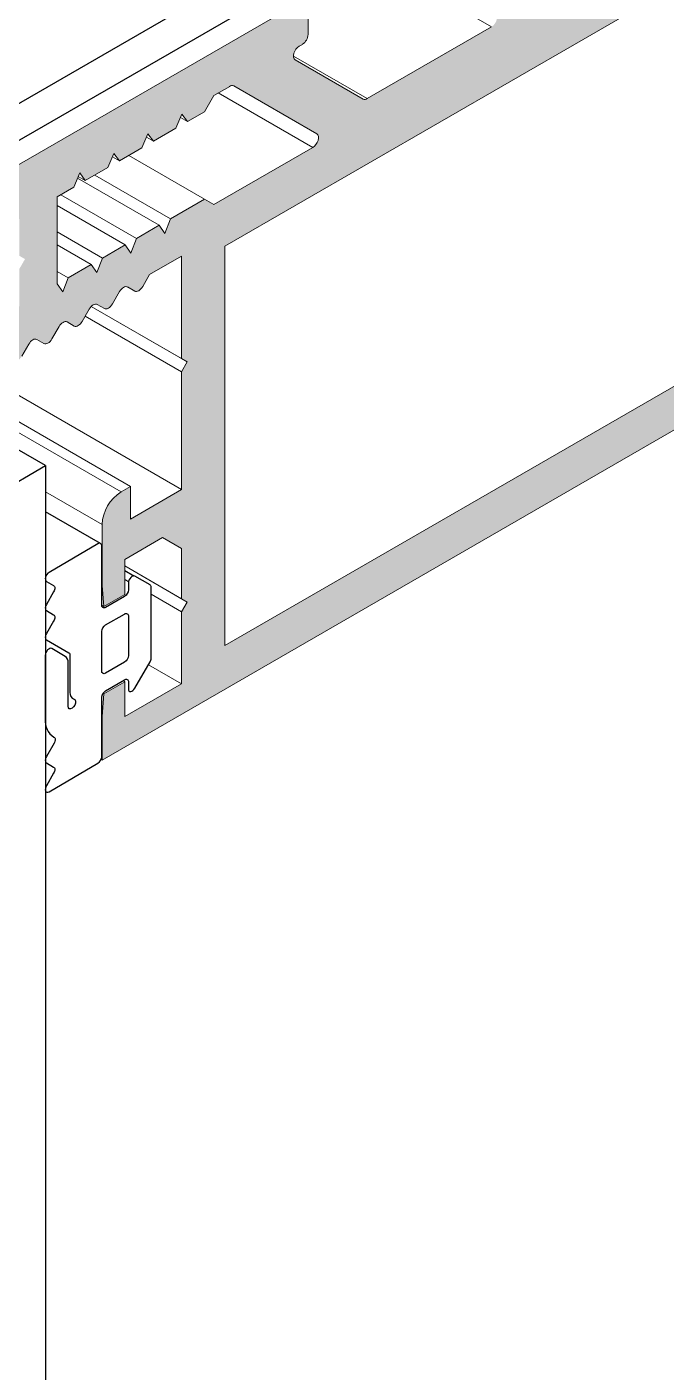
# Model space of a CAD drawing. Header units: millimetres. Extents: x 12 to 3612, y 18 to 315.
# Drawn here: x 404.16 to 417.56, y 69.78 to 97.97 of the extents above; entities that cross this region are included whole.
import ezdxf

# ---------------------------------------------------------------- set-up
doc = ezdxf.new("R2010")
doc.units = ezdxf.units.MM
doc.linetypes.add('SLD-Katı', pattern=[0])
doc.layers.add('Aksesuar', color=7, linetype='Continuous')

# ---------------------------------------------------------------- blocks, each defined once
blk = doc.blocks.new('MN50ICV_F.G.')
h = blk.add_hatch(color=253)
h.paths.add_polyline_path([(-56.73, 383.815), (-14.748, 408.05), (-14.748, 418.341), (-47.462, 399.455, -0.689991), (-47.581, 399.524), (-47.581, 400.415, -0.080528), (-47.581, 400.439), (-47.581, 402.588), (-49.125, 401.696, 0.243685), (-49.244, 401.491), (-49.244, 400.85, 0.690003), (-49.125, 400.782), (-48.571, 401.102, -0.689911), (-48.452, 401.033), (-48.452, 399.387, -0.243738), (-48.571, 399.181), (-51.175, 397.677, -0.267451), (-51.259, 397.669), (-52.685, 398.492), (-52.706, 398.513), (-52.718, 398.544), (-52.719, 398.583), (-52.711, 398.627), (-52.693, 398.672), (-52.667, 398.714), (-52.636, 398.749), (-52.601, 398.775), (-52.532, 398.815, 0.243738), (-52.413, 399.021), (-52.413, 399.661, 0.689868), (-52.532, 399.73), (-59.152, 395.908, 0.127991), (-59.236, 395.82), (-59.76, 394.911, -0.128103), (-59.844, 394.822), (-60.175, 394.631, -0.689991), (-60.294, 394.7), (-60.294, 394.746, 0.690003), (-60.413, 394.814), (-60.571, 394.723, 0.243738), (-60.69, 394.517), (-60.69, 394.162), (-60.69, 394.146, 0.215657), (-60.655, 394.085), (-60.527, 394.011, 0.267528), (-60.443, 394.02), (-59.681, 394.46), (-59.245, 394.755), (-59.181, 394.793), (-59.117, 394.818), (-59.06, 394.829), (-58.94, 395.116), (-58.814, 394.96), (-58.465, 395.161), (-58.465, 394.384), (-58.346, 394.315), (-58.465, 394.11), (-58.465, 393.332), (-58.591, 393.031), (-58.717, 393.186), (-59.04, 393, -0.062229), (-59.201, 392.864), (-59.304, 392.619), (-59.415, 392.757), (-59.681, 392.63), (-60.443, 392.19, 0.127991), (-60.527, 392.101), (-60.655, 391.879, 0.128039), (-60.69, 391.762), (-60.69, 391.407), (-60.69, 391.384, 0.577245), (-60.571, 391.339), (-60.413, 391.43, 0.243735), (-60.294, 391.636), (-60.294, 391.682, -0.243734), (-60.175, 391.887), (-59.844, 392.078, -0.267708), (-59.76, 392.087), (-59.235, 391.783), (-59.211, 391.775), (-59.184, 391.775), (-59.154, 391.783), (-59.123, 391.799), (-59.093, 391.823), (-59.065, 391.852), (-59.039, 391.887), (-59.018, 391.925), (-58.9, 392.17), (-58.882, 392.197), (-58.861, 392.222), (-58.839, 392.243), (-58.816, 392.259), (-58.793, 392.269), (-58.77, 392.274), (-58.75, 392.274), (-58.732, 392.267), (-58.583, 392.181), (-58.565, 392.174), (-58.544, 392.174), (-58.522, 392.179), (-58.499, 392.189), (-58.476, 392.205), (-58.453, 392.226), (-58.433, 392.251), (-58.415, 392.278), (-58.266, 392.536), (-58.248, 392.563), (-58.228, 392.588), (-58.205, 392.608), (-58.182, 392.625), (-58.159, 392.635), (-58.137, 392.64), (-58.116, 392.639), (-58.098, 392.633), (-57.949, 392.547), (-57.931, 392.54), (-57.911, 392.539), (-57.888, 392.544), (-57.865, 392.555), (-57.842, 392.571), (-57.82, 392.592), (-57.799, 392.616), (-57.781, 392.644), (-57.632, 392.902), (-57.614, 392.929), (-57.594, 392.954), (-57.572, 392.974), (-57.548, 392.99), (-57.525, 393.001), (-57.503, 393.006), (-57.482, 393.005), (-57.464, 392.999), (-57.316, 392.913), (-57.298, 392.906), (-57.277, 392.905), (-57.255, 392.91), (-57.232, 392.921), (-57.208, 392.937), (-57.186, 392.958), (-57.166, 392.982), (-57.147, 393.01), (-56.999, 393.267), (-56.981, 393.295), (-56.96, 393.319), (-56.938, 393.34), (-56.915, 393.356), (-56.891, 393.367), (-56.869, 393.372), (-56.849, 393.371), (-56.831, 393.364), (-56.682, 393.279), (-56.664, 393.272), (-56.643, 393.271), (-56.621, 393.276), (-56.598, 393.287), (-56.575, 393.303), (-56.552, 393.324), (-56.532, 393.348), (-56.514, 393.376), (-56.365, 393.633), (-56.347, 393.661), (-56.326, 393.685), (-56.304, 393.706), (-56.281, 393.722), (-56.258, 393.733), (-56.236, 393.738), (-56.215, 393.737), (-56.197, 393.73), (-56.048, 393.644), (-56.03, 393.638), (-56.01, 393.637), (-55.987, 393.642), (-55.964, 393.653), (-55.941, 393.669), (-55.919, 393.689), (-55.898, 393.714), (-55.88, 393.741), (-55.734, 393.994), (-55.066, 394.379), (-55.066, 392.23), (-54.947, 392.161), (-55.066, 391.955), (-55.066, 389.486), (-56.136, 388.868), (-56.136, 389.554), (-56.334, 389.44, 0.243721), (-56.73, 388.754), (-56.73, 387.474), (-56.695, 387.036), (-56.254, 387.291), (-56.254, 388.022), (-55.462, 388.48), (-55.066, 388.251), (-55.066, 387.199), (-54.947, 387.13), (-55.066, 386.925), (-55.066, 385.415), (-56.254, 384.729), (-56.254, 385.461), (-56.695, 385.207), (-56.73, 384.73)])
h.paths.add_polyline_path([(-54.155, 386.216), (-54.155, 394.585), (-20.887, 413.791), (-20.887, 412.784, 0.689997), (-20.768, 412.716), (-20.214, 413.036, 0.243736), (-20.095, 413.242), (-20.095, 414.111, -0.243733), (-19.976, 414.316), (-15.54, 416.877), (-15.54, 413.15), (-16.458, 412.583, -0.722332), (-16.581, 412.654), (-16.571, 412.961), (-16.575, 412.997), (-16.587, 413.025), (-16.607, 413.043), (-16.633, 413.051), (-16.663, 413.047), (-16.695, 413.032), (-16.727, 413.006), (-16.757, 412.973), (-17.151, 412.438, 0.153974), (-17.204, 412.294), (-17.204, 411.171, 0.368494), (-17.151, 411.087), (-16.757, 411.007, 0.390874), (-16.571, 411.233), (-16.581, 411.53, -0.256297), (-16.458, 411.742), (-15.54, 412.235), (-15.54, 408.508), (-19.976, 405.947, -0.689995), (-20.095, 406.016), (-20.095, 406.885, 0.689991), (-20.214, 406.953), (-20.768, 406.633, 0.243733), (-20.887, 406.427), (-20.887, 405.421)], flags=16)
h.paths.add_polyline_path([(-57.673, 393.798), (-57.673, 395.619), (-57.321, 395.822), (-57.198, 396.122), (-57.083, 395.959), (-56.608, 396.233), (-56.487, 396.527), (-56.366, 396.373), (-55.895, 396.645), (-55.774, 396.939), (-55.653, 396.785), (-55.182, 397.057), (-55.061, 397.35), (-54.94, 397.196), (-54.586, 397.401), (-54.388, 397.744), (-54.057, 397.935, -0.267551), (-53.973, 397.943), (-52.231, 396.937), (-52.21, 396.916), (-52.198, 396.885), (-52.196, 396.846), (-52.205, 396.802), (-52.223, 396.757), (-52.249, 396.715), (-52.28, 396.68), (-52.315, 396.654), (-54.388, 395.457), (-54.586, 395.571), (-55.297, 395.161), (-55.415, 394.855), (-55.534, 395.024), (-56.009, 394.75), (-56.128, 394.443), (-56.247, 394.612), (-56.722, 394.338), (-56.841, 394.032), (-56.96, 394.201), (-57.44, 393.924), (-57.554, 393.629)], flags=16)
h.paths.add_polyline_path([(-59.681, 394.46), (-59.066, 394.814), (-59.06, 394.829), (-59.117, 394.818), (-59.181, 394.793), (-59.245, 394.755)], flags=16)
h.paths.add_polyline_path([(-59.681, 392.63), (-59.415, 392.757), (-59.43, 392.775)], flags=16)
h.paths.add_polyline_path([(-59.201, 392.864, 0.062229), (-59.04, 393), (-59.178, 392.921)], flags=16)
at = {"color": 7, "linetype": 'SLD-Katı', "lineweight": 15, "ltscale": 10}
for p, q in [((-54.155, 394.585), (-20.887, 413.791)), ((-14.748, 408.05), (-56.73, 383.815)), ((-54.155, 386.216), (-20.887, 405.421)), ((-59.152, 395.908), (-52.532, 399.73)), ((-52.413, 399.021), (-52.413, 399.661)), ((-48.571, 399.181), (-51.175, 397.677)), ((-52.601, 398.775), (-52.532, 398.815)), ((-52.685, 398.492), (-51.259, 397.669)), ((-54.586, 397.401), (-54.388, 397.744)), ((-54.388, 397.744), (-54.057, 397.935)), ((-53.973, 397.943), (-52.231, 396.937)), ((-55.182, 397.057), (-55.061, 397.35)), ((-54.94, 397.196), (-55.089, 397.282)), ((-55.061, 397.35), (-54.94, 397.196)), ((-54.94, 397.196), (-54.586, 397.401)), ((-55.895, 396.645), (-55.774, 396.939)), ((-55.653, 396.785), (-55.802, 396.871)), ((-55.774, 396.939), (-55.653, 396.785)), ((-55.653, 396.785), (-55.182, 397.057)), ((-56.366, 396.373), (-55.895, 396.645)), ((-52.315, 396.654), (-54.388, 395.457)), ((-56.608, 396.233), (-56.487, 396.527)), ((-56.366, 396.373), (-56.515, 396.459)), ((-56.487, 396.527), (-56.366, 396.373)), ((-54.586, 395.571), (-56.171, 396.486)), ((-57.321, 395.822), (-57.198, 396.122)), ((-57.083, 395.959), (-57.23, 396.044)), ((-57.198, 396.122), (-57.083, 395.959)), ((-57.083, 395.959), (-56.608, 396.233)), ((-55.297, 395.161), (-56.881, 396.076)), ((-57.673, 395.619), (-57.321, 395.822)), ((-55.534, 395.024), (-57.243, 396.011)), ((-57.673, 393.798), (-57.673, 395.619)), ((-56.009, 394.75), (-57.594, 395.664)), ((-54.586, 395.571), (-55.297, 395.161)), ((-54.388, 395.457), (-54.586, 395.571)), ((-56.247, 394.612), (-57.673, 395.435)), ((-56.722, 394.338), (-57.673, 394.887)), ((-55.534, 395.024), (-56.009, 394.75)), ((-55.415, 394.855), (-55.534, 395.024)), ((-55.297, 395.161), (-55.415, 394.855)), ((-56.96, 394.201), (-57.673, 394.612)), ((-56.247, 394.612), (-56.722, 394.338)), ((-56.128, 394.443), (-56.247, 394.612)), ((-56.009, 394.75), (-56.128, 394.443)), ((-56.722, 394.338), (-56.841, 394.032)), ((-55.066, 394.379), (-55.734, 393.994)), ((-55.066, 392.23), (-55.066, 394.379)), ((-54.155, 386.216), (-54.155, 394.585)), ((-57.44, 393.924), (-57.673, 394.058)), ((-56.96, 394.201), (-57.44, 393.924)), ((-56.841, 394.032), (-56.96, 394.201)), ((-57.554, 393.629), (-57.673, 393.798)), ((-57.44, 393.924), (-57.554, 393.629)), ((-55.734, 393.994), (-55.88, 393.741)), ((-56.514, 393.376), (-56.365, 393.633)), ((-56.048, 393.644), (-56.198, 393.731)), ((-56.048, 393.644), (-56.197, 393.73)), ((-57.147, 393.01), (-56.999, 393.267)), ((-56.958, 393.322), (-55.066, 392.23)), ((-56.958, 393.322), (-54.947, 392.161)), ((-56.682, 393.279), (-56.832, 393.365)), ((-56.682, 393.279), (-56.831, 393.364)), ((-57.316, 392.913), (-57.466, 392.999)), ((-57.316, 392.913), (-57.464, 392.999)), ((-57.084, 393.12), (-55.066, 391.955)), ((-57.949, 392.547), (-58.099, 392.634)), ((-57.949, 392.547), (-58.098, 392.633)), ((-57.781, 392.644), (-57.632, 392.902)), ((-58.415, 392.278), (-58.266, 392.536)), ((-54.947, 392.161), (-55.066, 392.23)), ((-55.066, 391.955), (-54.947, 392.161)), ((-59.102, 391.815), (-55.066, 389.486)), ((-55.066, 389.486), (-55.066, 391.955)), ((-59.542, 391.521), (-56.136, 389.554)), ((-56.334, 389.44), (-56.136, 389.554)), ((-56.136, 389.554), (-56.136, 388.868)), ((-56.136, 388.868), (-55.066, 389.486)), ((-56.73, 387.474), (-56.73, 388.754)), ((-55.462, 388.48), (-56.254, 388.022)), ((-55.066, 388.251), (-55.462, 388.48)), ((-55.462, 388.48), (-55.066, 388.251)), ((-55.066, 387.199), (-55.066, 388.251)), ((-56.254, 388.022), (-56.254, 387.291)), ((-56.254, 387.885), (-55.066, 387.199)), ((-56.254, 387.885), (-54.947, 387.13)), ((-56.695, 387.036), (-56.73, 387.474)), ((-56.254, 387.291), (-56.695, 387.036)), ((-55.703, 387.292), (-55.066, 386.925)), ((-56.738, 387.061), (-56.695, 387.036)), ((-54.947, 387.13), (-55.066, 387.199)), ((-55.066, 386.925), (-54.947, 387.13)), ((-55.066, 385.415), (-55.066, 386.925)), ((-55.76, 385.816), (-55.066, 385.415)), ((-56.695, 385.207), (-56.254, 385.461)), ((-56.291, 385.483), (-56.254, 385.461)), ((-56.254, 385.461), (-56.254, 384.729)), ((-56.254, 384.729), (-55.066, 385.415)), ((-56.73, 384.73), (-56.695, 385.207)), ((-56.712, 385.216), (-56.695, 385.207)), ((-56.73, 383.815), (-56.73, 384.73))]:
    blk.add_line(p, q, dxfattribs=at)
at = {"color": 31}
for p, q in [((-50.264, 401.542), (-66.582, 392.122)), ((-59.492, 396.992), (-53.75, 400.307))]:
    blk.add_line(p, q, dxfattribs=at)
at = {"color": 8, "linetype": 'SLD-Katı', "lineweight": 15, "ltscale": 10}
for p, q in [((-48.571, 399.181), (-51.463, 400.85)), ((-52.72, 398.569), (-51.175, 397.677)), ((-52.315, 396.654), (-54.295, 397.797)), ((-52.231, 396.937), (-53.978, 397.945)), ((-59.74, 391.407), (-56.334, 389.44)), ((-57.918, 389.44), (-56.73, 388.754))]:
    blk.add_line(p, q, dxfattribs=at)
at = {"color": 35}
for p, q in [((-56.765, 388.356), (-57.918, 389.022)), ((-56.254, 387.789), (-56.063, 387.679)), ((-56.254, 387.604), (-56.177, 387.559))]:
    blk.add_line(p, q, dxfattribs=at)
at = {"color": 7, "linetype": 'SLD-Katı', "lineweight": 15, "ltscale": 10, "flags": 128}
for points in [[(-52.685, 398.492), (-52.706, 398.513), (-52.718, 398.544), (-52.719, 398.583), (-52.711, 398.627), (-52.693, 398.672), (-52.667, 398.714), (-52.636, 398.749), (-52.601, 398.775)], [(-52.315, 396.654), (-52.28, 396.68), (-52.249, 396.715), (-52.223, 396.757), (-52.205, 396.802), (-52.196, 396.846), (-52.198, 396.885), (-52.21, 396.916), (-52.231, 396.937)], [(-56.197, 393.73), (-56.215, 393.737), (-56.236, 393.738), (-56.258, 393.733), (-56.281, 393.722), (-56.304, 393.706), (-56.326, 393.685), (-56.347, 393.661), (-56.365, 393.633)], [(-56.048, 393.644), (-56.03, 393.638), (-56.01, 393.637), (-55.987, 393.642), (-55.964, 393.653), (-55.941, 393.669), (-55.919, 393.689), (-55.898, 393.714), (-55.88, 393.741)], [(-56.831, 393.364), (-56.849, 393.371), (-56.869, 393.372), (-56.891, 393.367), (-56.915, 393.356), (-56.938, 393.34), (-56.96, 393.319), (-56.981, 393.295), (-56.999, 393.267)], [(-56.682, 393.279), (-56.664, 393.272), (-56.643, 393.271), (-56.621, 393.276), (-56.598, 393.287), (-56.575, 393.303), (-56.552, 393.324), (-56.532, 393.348), (-56.514, 393.376)], [(-57.464, 392.999), (-57.482, 393.005), (-57.503, 393.006), (-57.525, 393.001), (-57.548, 392.99), (-57.572, 392.974), (-57.594, 392.954), (-57.614, 392.929), (-57.632, 392.902)], [(-57.316, 392.913), (-57.298, 392.906), (-57.277, 392.905), (-57.255, 392.91), (-57.232, 392.921), (-57.208, 392.937), (-57.186, 392.958), (-57.166, 392.982), (-57.147, 393.01)], [(-58.098, 392.633), (-58.116, 392.639), (-58.137, 392.64), (-58.159, 392.635), (-58.182, 392.625), (-58.205, 392.608), (-58.228, 392.588), (-58.248, 392.563), (-58.266, 392.536)], [(-57.949, 392.547), (-57.931, 392.54), (-57.911, 392.539), (-57.888, 392.544), (-57.865, 392.555), (-57.842, 392.571), (-57.82, 392.592), (-57.799, 392.616), (-57.781, 392.644)]]:
    blk.add_lwpolyline(points, dxfattribs=at)
at = {"color": 35, "flags": 128}
for points in [[(-56.044, 385.322), (-55.726, 385.874, 0.128045), (-55.703, 385.952), (-55.703, 387.438, 0.267593), (-55.726, 387.49), (-56.044, 387.674), (-56.063, 387.679), (-56.085, 387.675), (-56.108, 387.663), (-56.131, 387.644), (-56.151, 387.618), (-56.167, 387.589), (-56.177, 387.559), (-56.18, 387.53), (-56.18, 387.385, -0.243725), (-56.26, 387.247), (-56.658, 387.017, -0.689966), (-56.737, 387.063), (-56.737, 387.481), (-56.737, 388.304, -0.012749), (-56.737, 388.312, 0.625613), (-56.817, 388.35), (-57.842, 387.75), (-57.865, 387.733), (-57.886, 387.709), (-57.903, 387.681), (-57.915, 387.651), (-57.921, 387.622), (-57.92, 387.595), (-57.912, 387.574), (-57.898, 387.561), (-57.746, 387.473), (-57.736, 387.465), (-57.728, 387.453), (-57.724, 387.438), (-57.722, 387.421), (-57.724, 387.403), (-57.728, 387.383), (-57.736, 387.363), (-57.746, 387.343), (-57.898, 387.079), (-57.908, 387.059), (-57.915, 387.039), (-57.92, 387.019), (-57.921, 387.001), (-57.92, 386.984), (-57.915, 386.969), (-57.908, 386.957), (-57.898, 386.949), (-57.746, 386.861), (-57.736, 386.853), (-57.728, 386.841), (-57.724, 386.827), (-57.722, 386.81), (-57.724, 386.791), (-57.728, 386.771), (-57.736, 386.751), (-57.746, 386.731), (-57.898, 386.467), (-57.908, 386.448), (-57.915, 386.427), (-57.92, 386.408), (-57.921, 386.389), (-57.92, 386.372), (-57.915, 386.357), (-57.908, 386.346), (-57.898, 386.337), (-57.427, 386.066, -0.267588), (-57.404, 386.014), (-57.404, 385.234, 0.360348), (-57.319, 385.095), (-57.296, 385.08), (-57.285, 385.052), (-57.288, 385.013), (-57.302, 384.971), (-57.327, 384.933), (-57.359, 384.905), (-57.391, 384.891), (-57.418, 384.895), (-57.437, 384.914), (-57.444, 384.947), (-57.444, 385.863, 0.267584), (-57.502, 385.992), (-57.785, 386.155), (-57.804, 386.161), (-57.826, 386.157), (-57.85, 386.145), (-57.872, 386.125), (-57.892, 386.1), (-57.908, 386.071), (-57.918, 386.041), (-57.921, 386.012), (-57.921, 384.672, 0.290417), (-57.74, 384.301), (-57.729, 384.294), (-57.721, 384.282), (-57.716, 384.268), (-57.714, 384.25), (-57.715, 384.231), (-57.72, 384.211), (-57.727, 384.19), (-57.737, 384.17), (-57.898, 383.891), (-57.908, 383.872), (-57.915, 383.852), (-57.92, 383.832), (-57.921, 383.813), (-57.92, 383.796), (-57.915, 383.781), (-57.908, 383.77), (-57.898, 383.761), (-57.746, 383.673), (-57.736, 383.665), (-57.728, 383.654), (-57.724, 383.639), (-57.722, 383.622), (-57.724, 383.603), (-57.728, 383.583), (-57.736, 383.563), (-57.746, 383.543), (-57.898, 383.28), (-57.912, 383.25), (-57.92, 383.22), (-57.921, 383.192), (-57.915, 383.17), (-57.903, 383.153), (-57.886, 383.145), (-57.865, 383.146), (-57.842, 383.155), (-56.817, 383.755, 0.230259), (-56.738, 383.884, -0.044952), (-56.737, 383.893), (-56.737, 384.715), (-56.737, 385.133, -0.243725), (-56.658, 385.271), (-56.26, 385.501, -0.689973), (-56.18, 385.455), (-56.18, 385.309), (-56.177, 385.284), (-56.167, 385.266), (-56.151, 385.255), (-56.131, 385.252), (-56.108, 385.259), (-56.085, 385.274), (-56.063, 385.296)], [(-56.737, 385.685), (-56.737, 386.512, -0.243724), (-56.658, 386.649), (-56.26, 386.879, -0.689969), (-56.18, 386.833), (-56.18, 386.006, -0.243721), (-56.26, 385.868), (-56.658, 385.639, -0.689958)]]:
    blk.add_lwpolyline(points, format="xyb", close=True, dxfattribs=at)
at = {"color": 7, "linetype": 'SLD-Katı', "lineweight": 15, "ltscale": 100}
for centre, radius, start, end in [((-52.671, 399.033), 0.258, 302.6035, 357.3957), ((-54.008, 397.866), 0.0845, 65.6889, 125.6037), ((-51.225, 397.746), 0.0846, 245.7088, 305.6022), ((-55.87, 388.715), 0.861, 122.6055, 177.394)]:
    blk.add_arc(centre, radius, start, end, dxfattribs=at)
at = {"layer": 'Aksesuar', "color": 143}
for p, q in [((-57.918, 389.989), (-60.057, 391.224)), ((-60.294, 388.617), (-57.918, 389.989)), ((-57.918, 389.989), (-57.918, 350.397))]:
    blk.add_line(p, q, dxfattribs=at)

msp = doc.modelspace()

# ---------------------------------------------------------------- block references
msp.add_blockref('MN50ICV_F.G.', (462.471, -301.211))
msp.add_blockref('MN50ICV_F.G.', (462.471, -301.211))

doc.saveas('drawing.dxf')
